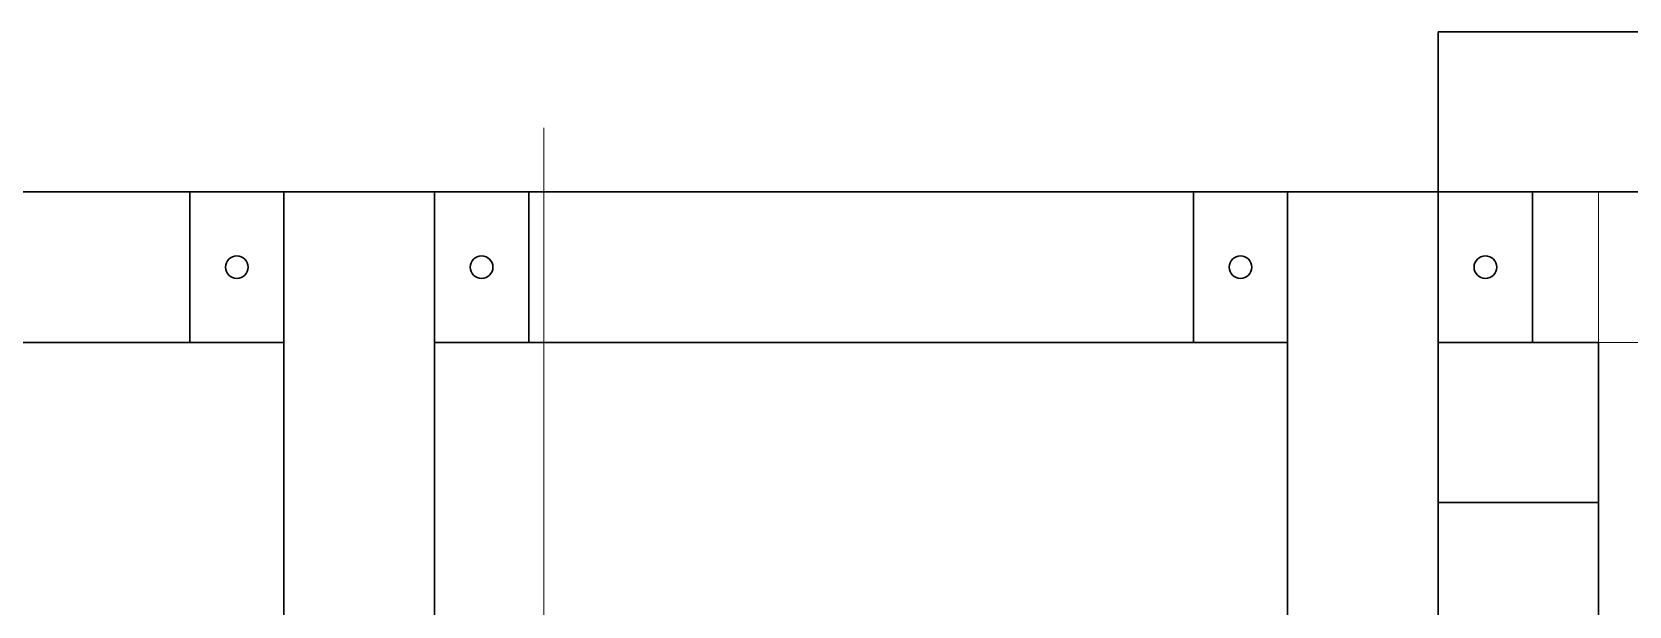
# Model space of a CAD drawing. Extents: x 539033 to 804858, y 468425 to 1263560.
# Drawn here: x 743659 to 744507, y 511525 to 511830 of the extents above; entities that cross this region are included whole.
import ezdxf

# ---------------------------------------------------------------- set-up
doc = ezdxf.new("R2010")
doc.units = 0
doc.header["$LTSCALE"] = 1000
doc.header["$MEASUREMENT"] = 0
for name, pattern in [('0', [0, 0]), ('ACAD_ISO02W100', [15, 12, -3]), ('ACAD_ISO04W100', [30, 24, -3, 0, -3]), ('ACAD_ISO10W100', [18.5, 12, -3, 0.5, -3])]:
    doc.linetypes.add(name, pattern=pattern)
doc.layers.get('0').update_dxf_attribs({"linetype": 'CONTINUOUS'})
for name, color, linetype, lineweight in [('中心线', 1, 'ACAD_ISO10W100', 15), ('点划线', 1, 'ACAD_ISO04W100', 15), ('粗实线', 7, '0', 30), ('虚线', 6, 'ACAD_ISO02W100', 18)]:
    doc.layers.add(name, color=color, linetype=linetype, lineweight=lineweight)

# ---------------------------------------------------------------- blocks, each defined once
blk = doc.blocks.new('A$C2781407C')
at = {"layer": '粗实线'}
for points in [[(250, 85), (250, 0), (0, 0), (0, 250), (85, 250)], [(165, 250), (250, 250), (250, 165)]]:
    blk.add_lwpolyline(points, dxfattribs=at)
at = {"layer": '虚线', "ltscale": 0.1}
blk.add_lwpolyline([(85, 165), (165, 165), (165, 85), (85, 85)], close=True, dxfattribs=at)
blk = doc.blocks.new('A$C54FB0A97')
at = {"layer": '中心线'}
blk.add_line((28.32, 725), (3068.98, 725), dxfattribs=at)
at = {"layer": '粗实线'}
for p, q in [((3035, 1250), (2955, 1250)), ((3035, 1200), (1008.1, 1200)), ((3035, 1120), (1008.1, 1120)), ((2955, 1070), (3035, 1070)), ((3035, 717), (2955, 717)), ((3035, 667), (1008.1, 667)), ((3035, 587), (1008.1, 587)), ((2955, 537), (3035, 537))]:
    blk.add_line(p, q, dxfattribs=at)
blk.add_lwpolyline([(85, 1365), (3035, 1365), (3035, 85), (85, 85)], close=True, dxfattribs=at)
for points in [[(165, 1200), (165, 1285), (2955, 1285), (2955, 1200)], [(2955, 1120), (2955, 667)], [(2955, 587), (2955, 165), (2754.31, 165)]]:
    blk.add_lwpolyline(points, dxfattribs=at)
for centre in [(2995, 1225), (2995, 1095), (2995, 692), (2995, 562)]:
    blk.add_circle(centre, 6, dxfattribs=at)
at = {"layer": '虚线', "ltscale": 0.1}
blk.add_lwpolyline([(3035, 1365), (2955, 1365), (2955, 1285), (3035, 1285)], close=True, dxfattribs=at)
at = {"layer": '点划线', "rotation": 180}
blk.add_blockref('A$C2781407C', (3120, 1450), dxfattribs=at)
blk = doc.blocks.new('A$C0E4615E3')
at = {"color": 0, "ltscale": 100}
blk.add_blockref('A$C54FB0A97', (360, 0), dxfattribs=at)

msp = doc.modelspace()

# ---------------------------------------------------------------- block references
at = {"xscale": -1, "rotation": 270}
msp.add_blockref('A$C0E4615E3', (743206.2, 508350.46), dxfattribs=at)

doc.saveas('drawing.dxf')
